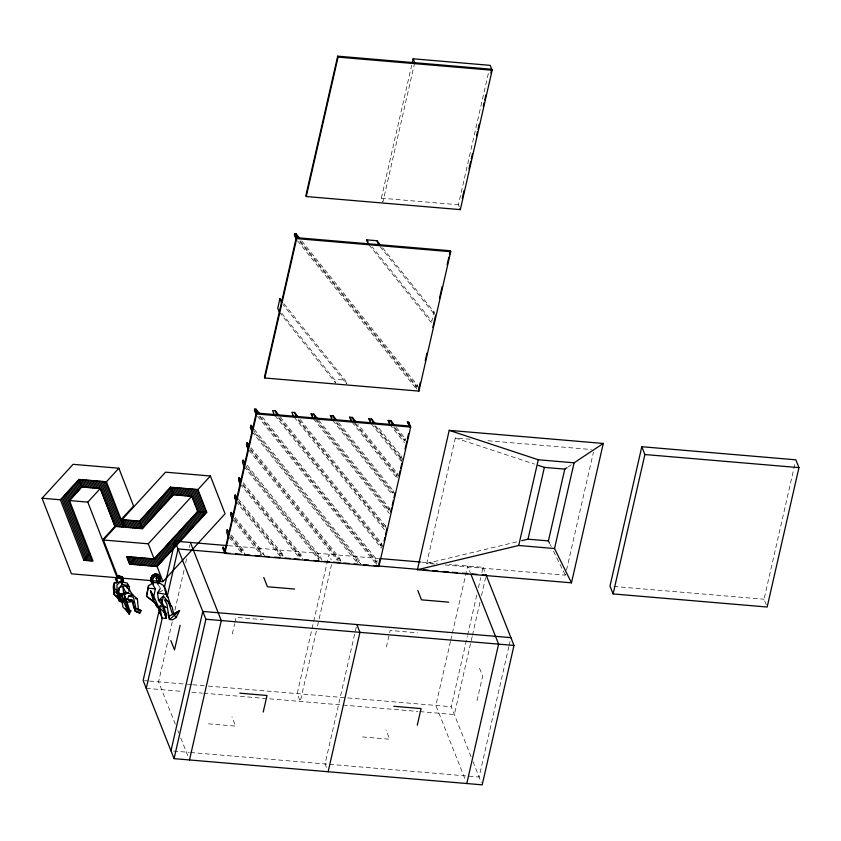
<?xml version="1.0" encoding="UTF-8"?>
<svg xmlns="http://www.w3.org/2000/svg" width="841" height="841" viewBox="0 0 841 841"><rect width="100%" height="100%" fill="white"/><g stroke="black" fill="none" stroke-linecap="round" stroke-linejoin="round"><path stroke-width="0.63" stroke-dasharray="4.21 3.15" d="M172.268 621.741L158.56 681.841L175.475 724.564M174.896 610.23L184.232 569.304M185.693 562.913L186.86 557.804M189.193 547.565L189.782 545.01M232.305 633.967L234.628 623.77M234.923 622.487L236.09 617.389L263.275 619.701M414.708 62.707L382.907 202.103L381.362 198.192L411.701 65.199M316.353 631.107L300.311 701.447L297.209 693.636L329.02 554.24L331.228 559.822M317.52 625.998L331.522 564.616M356.269 627.092L325.046 763.933L326.813 768.39M381.436 547.344L380.668 545.388L381.225 542.929L280.263 416.989M300.3 419.606L385.199 525.499L384.642 527.969L297.619 419.417M318.76 420.248L389.173 508.08L388.616 510.54L316.016 419.995M338.786 422.844L393.157 490.65L392.589 493.12L336.116 422.676M397.341 477.646L396.563 475.691L397.131 473.231L358.066 424.505M401.704 461.204L400.547 458.271L401.104 455.811L377.357 426.187M396.405 427.554L405.078 438.382L404.521 440.842L393.062 426.555M301.814 240.999L417.262 384.999L416.978 386.229L415.622 386.114L299.354 241.094M382.666 247.843L433.956 311.822L431.811 321.251L372.248 246.97M459.165 206.697L458.387 204.741L488.737 71.748M386.366 647.065L390.15 630.487L417.336 632.8M434.555 564.09L426.713 563.428L455.338 437.972L471.034 439.307M450.461 641.483L435.869 705.42L465.83 781.089M450.744 640.201L467.67 566.035L470.571 573.352M471.086 756.774L451.27 706.734L467.323 636.395M467.617 635.123L476.952 594.198M478.413 587.806L480.747 577.567M481.914 572.458L483.081 567.339L449.136 564.458M472.169 636.532L454.361 714.545L419.112 711.549M472.453 635.26L480.043 602.009M481.504 595.617L485.583 577.714M477.026 700.69L482.639 676.09L478.96 666.808M508.868 646.592L479.107 777.031L328.957 764.259M509.162 645.31L510.035 641.473M445.026 564.984L565.362 575.212L566.245 571.375M566.529 570.093L593.41 452.321M766.256 604.795L764.048 599.212L795.271 462.382M568.043 466.976L571.281 464.821M159.117 591.959L162.45 590.771L158.329 585.178M426.713 563.428L517.877 541.604M381.362 198.192L458.387 204.741M281.777 313.23L334.171 379.186L345.167 380.121L346.713 384.032L283.081 304.663M488.032 440.747L591.37 449.536M228.489 545.693L378.629 558.466M421.719 562.124L437.383 563.459M230.55 537.21L240.81 550.003L243.533 550.235L245.078 554.145M234.671 519.98L260.058 551.643L262.781 551.875L264.337 555.775M238.623 502.519L279.317 553.283L282.04 553.515L283.585 557.415L238.276 500.9M242.586 485.078L298.576 554.913L301.299 555.155L302.844 559.055M245.782 466.681L317.835 556.553L320.558 556.784L322.103 560.695L246.245 466.072M250.565 450.261L337.094 558.193L339.817 558.424L341.362 562.335M254.56 432.863L356.353 559.833L359.075 560.064L360.621 563.964L254.203 431.233M259.343 416.453L375.612 561.473L376.968 561.588L377.252 560.348L261.803 416.358M613.909 586.45L764.048 599.212M144.442 680.642L148.373 680.979M149.572 681.084L186.239 684.196M187.543 684.311L191.464 684.648M192.768 684.753L207.128 685.972M208.431 686.088L451.27 706.734M146.25 688.348L182.802 691.46M191.937 692.227L202.387 693.121M203.69 693.226L417.809 711.433M208.452 723.828L235.648 726.14L231.969 716.847M362.513 736.926L389.709 739.239L386.03 729.946M173.593 751.055L189.267 752.39M190.571 752.495L327.654 764.154M455.338 437.972L534.487 464.116M380.143 246.665L434.692 314.702M368.905 244.763L431.717 323.123M300.09 240.82L417.168 386.86M297.63 240.915L416.348 388.994M394.797 427.522L405.047 440.316M389.698 424.348L404.426 442.713M283.974 303.801L345.167 380.121M375.622 425.998L401.83 458.692M374.581 425.882L400.547 458.271M371.259 423.717L401.273 461.162M355.533 423.328L397.047 475.102M354.492 423.223L396.563 475.691M352.001 422.077L397.299 478.592M337.083 422.697L393.073 492.532M332.752 420.447L392.495 494.981M317.036 420.069L389.089 509.94M313.483 418.807L389.341 513.43M298.587 419.438L385.935 528.39M294.234 417.178L384.547 529.819M279.338 417.819L381.951 545.809M278.339 417.756L380.668 545.388M274.975 415.538L381.394 548.279M260.079 416.179L377.157 562.219M257.619 416.274L376.337 564.353M254.297 429.373L359.075 560.064M252.006 431.654L357.078 562.713M251.154 447.832L339.817 558.424M250.229 448.663L340.542 561.304M248.841 450.093L337.01 560.064M247.149 465.22L320.558 556.784M244.048 466.503L318.56 559.444M243.186 482.66L301.299 555.155M243.091 484.521L302.024 558.035M240.074 483.922L298.502 556.795M238.35 499.018L282.04 553.515M236.1 501.352L280.053 556.174M235.196 517.467L262.781 551.875M234.313 518.329L263.517 554.766M232.946 519.791L261.604 555.544M231.254 534.929L243.533 550.235M230.35 535.77L244.258 553.126M228.941 537.178L241.567 552.926M279.296 312.053L335.717 383.097L334.171 379.186M550.109 544.337L551.244 546.629M553.504 551.202L565.362 575.212M433.956 311.822L435.501 315.722M417.262 384.999L418.419 387.922M415.622 386.114L416.779 389.047M483.081 567.339L486.172 575.149M405.078 438.382L406.624 442.292M401.104 455.811L402.65 459.712M397.131 473.231L398.287 476.164M393.157 490.65L394.313 493.583M389.173 508.08L390.729 511.98M385.199 525.499L386.744 529.409M473.02 761.652L481.315 782.614M381.225 542.929L382.771 546.829M375.612 561.473L376.768 564.395M356.353 559.833L357.509 562.755M337.094 558.193L338.25 561.126M317.835 556.553L318.991 559.486M298.576 554.913L299.354 556.868M279.317 553.283L280.484 556.206M260.058 551.643L261.225 554.576M240.81 550.003L241.966 552.936M177.882 730.661L178.849 733.1M180.783 737.988L188.037 756.29"/><path stroke-width="1.26" d="M113.956 588.868L113.913 594.061L120.925 601.62L119.737 597.919M153.346 584.106L151.674 582.834L150.833 580.91L150.928 577.893C151.895 574.676 155.553 573.278 158.581 574.519L160.589 578.177L160.221 580.732L158.36 582.845M125.74 601.862L125.856 598.645L124.174 594.513L121.503 594.965L120 596.532L117.404 596.29L117.94 591.843L119.264 587.838L122.323 584.169L128.957 586.356L129.703 590.508L128.599 591.013M118.339 595.996L117.351 593.872L119.264 587.838L122.702 586.251L126.118 585.956L133.309 595.407L128.641 596.069L127.632 599.36L132.079 600.032L133.277 601.883L133.372 605.688L135.285 611.365L139.806 613.1L141.12 610.608L138.334 609.073L137.377 598.918L133.309 595.407L128.032 592.8L121.503 594.965L125.677 602.587L128.221 609.672L130.891 610.86L129.251 614.224L128.452 612.195L123.028 607.149L122.008 601.672L117.94 591.843L120.168 593.672L120.925 600.537L122.45 602.387M156.321 603.743L146.513 596.227L148.573 585.609L154.124 582.519L159.559 583.034L163.963 585.778L165.835 590.056L166.129 594.398L168.211 597.951L168.557 597.289M120.726 582.75L121.146 578.429L122.429 576.979L118.507 575.465L115.427 579.586L117.593 581.446M156.195 578.45L159.348 578.724L157.467 582.687L156.195 578.45L156.468 575.57L158.066 576.484L159.348 578.724L159.559 583.034L157.635 584.253M121.892 582.445L122.429 576.979L123.28 581.142L122.281 582.739M118.844 591.654L119.264 587.838M160.589 578.177L160.221 580.732L158.14 583.013M160.179 588.647L157.509 592.884L158.518 600.411L161.199 599.57L166.623 614.939L166.224 618.188L162.008 618.303L159.096 609.336M150.833 580.91L152.084 575.78L154.618 574.193L158.581 574.519M148.573 585.609L146.513 596.227L156.394 603.849M162.008 618.303L160.316 609.883L160.368 614.004L158.623 607.013L153.714 596.311L155.417 588.879L153.051 585.021M159.201 610.198L143.149 680.537L174.076 758.645L482.198 784.842L513.998 645.446L485.982 574.666M164.458 587.186L174.96 541.141L227.186 545.588M146.25 688.348L162.292 618.009M167.254 596.269L178.05 548.952L230.276 553.399M180.132 625.294L174.518 649.893L170.839 640.6M170.986 750.834L202.786 611.439L510.908 637.636M174.076 758.645L205.887 619.249L174.96 541.141M223.191 547.249L225.819 552.505L224.452 552.39L256.263 412.994L410.324 426.093L410.04 427.333L407.412 422.077L408.779 422.193L410.702 427.07L378.902 566.466L224.841 553.367L222.907 548.479L223.191 547.249L225.041 550.55M228.805 531.869L227.165 529.83L226.607 532.29L228.153 536.201M233.577 515.438L231.138 512.4L230.581 514.871L232.127 518.771M236.1 501.352L234.555 497.441L235.112 494.981L237.54 498.009M240.074 483.922L238.529 480.022L239.096 477.551L241.546 480.621M245.519 463.181L243.07 460.132L242.502 462.592L244.048 466.503M248.032 449.073L246.487 445.173L247.044 442.702L249.504 445.783M252.006 431.654L250.46 427.743L251.017 425.283L253.477 428.342M255.979 414.224L254.434 410.324L254.718 409.094L256.074 409.21L259.354 413.288M282.345 301.772L279.895 298.713L277.751 308.153L279.296 312.053M295.99 238.876L294.445 234.975L294.728 233.735L296.085 233.851L299.364 237.94M490.871 73.093L491.743 69.256L337.683 56.158L305.872 195.554L306.261 196.531L460.321 209.63L492.132 70.234L490.198 65.356L413.162 58.807L412.29 62.644M224.841 553.367L256.652 413.972L254.718 409.094M264.852 378.008L264.463 377.031L296.274 237.646L450.334 250.744L450.713 251.722L418.913 391.107L264.852 378.008L296.663 238.623L294.728 233.735M306.261 196.531L338.071 57.135L337.683 56.158M189.488 759.949L221.288 620.563L190.36 542.456M263.222 712.075L267.007 695.496L239.822 693.184M328.137 771.744L359.948 632.348L356.847 624.537M408.779 422.193L408.495 423.422L407.412 422.077M378.807 564.206L379.974 559.097M384.064 541.194L384.936 537.357M385.514 534.792L386.681 529.683M390.771 511.78L391.643 507.943M392.232 505.388L393.399 500.269M393.977 497.714L395.144 492.595M398.939 475.974L400.106 470.855M400.694 468.3L401.861 463.181M405.068 449.115L406.823 441.441M407.401 438.886L408.568 433.767M420.279 382.466L418.524 390.14L418.913 391.107M425.241 360.726L426.986 353.052M432.821 327.475L435.449 315.964M439.538 298.061L442.166 286.55M447.118 264.81L448.873 257.136M449.451 254.581L450.334 250.744M462.266 198.423L464.022 190.749M468.984 169.009L470.729 161.335M471.317 158.781L472.484 153.661M476.563 135.758L477.446 131.921M478.024 129.367L479.191 124.247M483.281 106.344L484.153 102.507M484.742 99.953L485.909 94.833M417.42 569.735L449.22 430.35L603.281 443.449L571.481 582.834L417.42 569.735L518.708 545.494L554.524 548.532L571.481 582.834M417.283 725.173L421.068 708.595L393.882 706.282M518.708 545.494L538.272 459.764L574.088 462.813L603.281 443.449M466.787 783.528L498.597 644.143L471.055 574.571M521.672 540.689L528.001 539.176L544.379 467.386L564.795 469.12L566.96 467.691M549.541 543.202L548.416 540.91L564.795 469.12M554.524 548.532L574.088 462.813M641.799 446.718L609.988 586.114L613.089 593.925L767.15 607.023L798.95 467.628L795.859 459.817L641.799 446.718L644.889 454.529L613.089 593.925M161.756 603.102L163.448 596.069L172.132 606.866L173.666 614.025L168.726 616.264L169.535 619.533L172.605 619.775L176.116 617.588L179.543 610.692L172.531 614.487L168.232 601.389L164.458 599.833L166.917 604.027L168.726 616.264M122.197 582.393L123.017 580.111L122.429 576.979M153.43 582.329L152.295 579.239L154.86 575.57L157.761 576.001L158.886 579.806M150.928 577.893L153.304 574.897L155.543 574.098M114.923 526.361L100.226 488.558L87.811 502.13L117.204 577.725L71.443 573.835L42.05 498.24L73.114 464.327L118.865 468.216L133.561 506.019L121.136 519.58L124.079 527.139L114.923 526.361L102.507 539.922M42.05 498.229L60.352 499.796L78.991 479.444L106.439 481.777L118.865 468.216M60.352 499.785L83.869 560.274L93.015 561.042L69.498 500.563L81.924 487.002L100.226 488.558M83.911 560.274L90.092 553.525M210.387 475.995L197.961 489.567L206.77 512.243L157.078 566.498L129.619 564.153L126.686 556.595L154.145 558.929L197.624 511.465L191.748 496.337L173.435 494.781L142.381 528.695L124.994 527.212L122.05 519.654L165.54 472.179L210.387 475.995L225.073 513.798L162.965 581.615L118.118 577.799L103.422 540.006L115.848 526.434M122.05 519.654L139.448 521.136L170.502 487.223L197.95 489.557M129.609 564.111L135.779 557.373M103.422 540.006L148.258 543.812L191.748 496.348M128.957 586.356L127.212 583.097L120.421 581.594L116.952 585.063L117.351 593.872L118.56 594.209M163.448 596.069L158.518 600.411L163.701 606.666L164.205 612.332L166.623 614.939M120.168 593.672L123.732 593.515L125.551 592.075L128.032 592.8L124.174 594.513L125.677 602.587M164.605 613.51L166.224 618.188L163.165 607.938L164.205 612.332L158.623 607.013L161.966 604.437M173.666 614.025L179.543 610.692L169.535 619.533L168.295 612.448M121.503 594.965L123.27 600.968L128.452 612.195L130.891 610.86L129.724 610.429L125.856 598.645M115.427 579.586L117.151 578.713M156.468 575.57L154.46 576.505L152.547 579.165L152.515 581.163L153.661 582.697M126.613 602.314L131.743 601.736L130.839 599.906M119.906 582.088L114.355 582.571L113.262 586.703L113.913 594.061L118.844 598.34M158.623 607.013L163.701 606.666M123.017 580.111L121.146 578.429L116.573 578.145L117.53 582.508M133.74 601.494L130.586 601.241L127.632 599.36L133.277 601.883M338.071 57.135L492.132 70.234M368.085 243.753L366.539 239.843L376.968 240.726L380.227 244.794M296.663 238.623L450.713 251.722M278.613 414.939L275.333 410.85L272.61 410.618L274.155 414.518M297.861 416.558L294.592 412.479L291.869 412.248L293.414 416.158M312.673 417.798L311.128 413.888L313.851 414.119L317.12 418.208M331.932 419.428L330.387 415.528L333.11 415.759L336.347 419.806M351.191 421.068L349.635 417.168L352.368 417.399L355.617 421.457M370.439 422.708L368.894 418.797L371.617 419.028L374.897 423.118M389.698 424.348L388.153 420.437L390.876 420.668L394.828 425.588M256.652 413.972L410.702 427.07M644.889 454.529L798.95 467.628M528.001 539.176L548.416 540.91M69.498 500.563L87.811 502.13M197.624 511.465L206.77 512.243M379.932 558.571L420.405 562.009M222.907 548.479L224.274 548.595M235.501 553.841L240.715 554.282M244.636 554.618L249.861 555.06M255.086 555.502L260.3 555.943M264.221 556.279L269.446 556.721M274.66 557.173L279.885 557.615M285.11 558.056L290.334 558.498M294.245 558.834L299.47 559.276M304.694 559.717L308.605 560.053M313.83 560.495L319.054 560.947M324.279 561.389L329.504 561.83M333.414 562.166L339.943 562.724M343.864 563.05L349.089 563.502M354.303 563.943L358.224 564.269M363.449 564.721L368.663 565.163M373.888 565.604L418.282 569.378M423.507 569.82L428.721 570.272M432.642 570.597L437.867 571.05M443.091 571.491L448.306 571.933M452.227 572.269L457.451 572.71M462.666 573.152L467.89 573.594M471.812 573.93L477.036 574.371M482.25 574.823L486.172 575.149M294.644 589.057L267.449 586.745L263.769 577.462M448.705 602.156L421.509 599.843L417.83 590.561M205.887 619.249L513.998 645.446M148.405 588.206L155.417 588.879M135.496 598.613L137.377 598.918M157.509 592.884L166.129 594.398M128.641 596.069L133.435 597.194L135.948 608.527L138.334 609.073M163.806 607.044L166.108 607.601L162.408 604.942M116.626 583.255L114.355 582.571L114.775 591.433L117.351 593.872M449.22 430.35L538.272 459.764M538.198 465.346L544.379 467.386M135.948 608.527L141.12 610.608L135.285 611.365L132.079 600.032M139.806 613.1L135.937 611.481L133.372 605.688M121.998 600.337L119.832 599.202L120.925 601.62L118.339 597.383M151.674 582.834L153.272 583.948M120.925 600.537L122.818 601.925L119.254 601.347L117.404 596.29M127.107 584.484L127.864 585.094M118.507 575.465L121.146 578.429M366.539 239.843L368.169 241.882M294.445 234.975L296.905 238.035M388.153 420.437L389.793 422.476M368.894 418.797L370.524 420.826M349.635 417.168L351.254 419.186M330.387 415.528L332.016 417.567M311.128 413.888L312.757 415.927M254.434 410.324L256.074 412.363M250.46 427.743L252.1 429.793M246.487 445.173L248.116 447.212M238.529 480.022L240.158 482.04M234.555 497.441L236.184 499.47M120.421 581.594L122.323 584.169M125.246 608.758L129.251 614.224M155.532 604.395L158.381 608.348M174.896 615.812L176.116 617.588M115.806 589.089L118.045 593.126M116.594 590.803L117.908 593.073M153.314 600.611L150.455 590.571L153.714 596.311M153.735 600.653L157.151 607.086M152.295 579.239L152.778 580.153M126.118 585.956L127.117 587.985M125.551 592.075L122.702 586.251L123.732 593.515M150.455 590.571L154.155 599.686M165.151 590.382L168.211 597.951M413.162 58.807L414.708 62.707M459.932 208.652L460.321 209.63M376.968 240.726L378.513 244.636M408.884 424.4L409.651 426.355M390.876 420.668L392.421 424.579M371.617 419.028L373.162 422.939M296.085 233.851L297.63 237.761M352.368 417.399L353.914 421.299M333.11 415.759L334.655 419.659M279.895 298.713L281.441 302.623M378.513 565.488L378.902 566.466M313.851 414.119L315.396 418.03M294.592 412.479L296.137 416.39M275.333 410.85L276.878 414.75M256.074 409.21L257.619 413.11M251.017 425.283L252.563 429.194M247.044 442.702L248.589 446.613M243.07 460.132L244.615 464.032M239.096 477.551L240.642 481.462M235.112 494.981L236.668 498.881M231.138 512.4L232.684 516.311M227.165 529.83L228.71 533.73M197.257 489.504L206.297 512.758M195.669 489.367L205.225 513.935M194.092 489.231L204.153 515.102M192.505 489.094L203.07 516.279M190.918 488.957L201.998 517.457M189.341 488.821L200.925 518.624M187.753 488.695L190.697 496.253M196.91 512.243L199.853 519.801M186.166 488.558L189.109 496.116M195.837 513.42L198.77 520.978M184.578 488.421L187.522 495.98M194.755 514.587L197.698 522.145M183.002 488.285L185.935 495.843M193.682 515.764L196.626 523.323M181.414 488.148L184.358 495.717M192.61 516.942L195.543 524.5M179.827 488.022L182.77 495.58M191.538 518.109L194.471 525.667M178.25 487.885L181.183 495.444M190.455 519.286L193.398 526.844M176.663 487.748L179.606 495.307M189.383 520.463L192.326 528.022M175.075 487.612L178.019 495.17M188.31 521.63L191.243 529.189M173.498 487.475L176.431 495.034M187.228 522.808L190.171 530.366M171.911 487.349L174.854 494.907M186.155 523.985L189.099 531.544M170.502 487.223L173.446 494.781M170.387 487.349L173.32 494.918M185.083 525.152L188.016 532.71M169.304 488.526L172.247 496.085M184.011 526.329L186.944 533.888M168.232 489.704L171.175 497.262M182.928 527.507L185.872 535.065M167.159 490.871L170.092 498.44M181.856 528.674L184.799 536.232M166.087 492.048L169.02 499.607M180.783 529.851L183.716 537.41M165.004 493.225L167.948 500.784M179.701 531.028L182.644 538.587M163.932 494.392L166.875 501.961M178.628 532.195L181.572 539.754M162.86 495.57L165.793 503.128M177.556 533.373L180.489 540.931M161.777 496.747L164.72 504.306M176.484 534.55L179.417 542.109M160.705 497.914L163.648 505.483M175.401 535.717L178.345 543.275M159.632 499.091L162.565 506.65M174.329 536.894L177.272 544.453M158.56 500.269L161.493 507.827M173.257 538.072L176.19 545.63M157.477 501.436L160.421 509.005M172.174 539.239L175.117 546.797M156.405 502.613L159.348 510.172M171.101 540.416L174.045 547.975M155.333 503.791L158.266 511.349M170.029 541.593L172.962 549.152M154.25 504.957L157.193 512.526M168.957 542.76L171.89 550.319M153.178 506.135L156.121 513.693M167.874 543.938L170.818 551.496M152.105 507.312L155.038 514.871M166.802 545.115L169.745 552.674M151.033 508.479L153.966 516.048M165.73 546.282L168.663 553.841M149.95 509.657L152.894 517.215M164.647 547.459L167.59 555.018M148.878 510.834L151.822 518.392M163.575 548.637L166.518 556.195M147.806 512.001L150.739 519.57M162.502 549.804L165.435 557.362M146.723 513.178L149.666 520.737M161.43 550.981L164.363 558.54M145.651 514.356L148.594 521.914M160.347 552.159L163.291 559.717M144.578 515.522L147.522 523.091M159.275 553.325L162.218 560.884M143.506 516.7L146.439 524.258M158.203 554.503L161.136 562.061M142.423 517.877L145.367 525.436M157.12 555.68L160.063 563.239M141.351 519.044L144.295 526.613M156.048 556.847L158.991 564.406M140.279 520.222L143.212 527.78M154.975 558.025L157.919 565.583M148.258 543.812L154.145 558.929M157.078 566.498L162.965 581.615M139.396 521.126L142.339 528.695M139.091 521.105L142.024 528.663M153.787 558.897L156.72 566.466M137.504 520.968L140.447 528.526M152.2 558.771L155.143 566.329M135.916 520.831L138.86 528.39M150.613 558.634L153.556 566.193M134.339 520.695L137.272 528.264M149.036 558.498L151.969 566.056M132.752 520.568L135.695 528.127M147.448 558.361L150.392 565.93M131.164 520.432L134.108 527.99M145.861 558.224L148.804 565.793M129.588 520.295L132.521 527.854M144.284 558.098L147.217 565.657M128 520.159L130.933 527.717M142.697 557.961L145.64 565.52M126.413 520.022L129.356 527.58M141.109 557.825L144.053 565.383M124.825 519.896L127.769 527.454M139.532 557.688L142.465 565.247M123.249 519.759L126.182 527.318M137.945 557.551L140.889 565.12M136.358 557.415L139.301 564.984M106.439 481.777L121.136 519.58M105.377 481.683L123.017 527.044M134.77 557.289L137.714 564.847M103.8 481.557L121.43 526.908M133.193 557.152L136.126 564.71M102.213 481.42L119.853 526.771M131.606 557.015L134.549 564.574M100.626 481.283L118.266 526.645M130.019 556.879L132.962 564.437M99.049 481.147L116.678 526.508M128.442 556.742L131.375 564.311M97.461 481.01L115.101 526.371M126.854 556.616L129.798 564.174M95.874 480.884L98.817 488.442M94.287 480.747L97.23 488.306M92.71 480.61L95.643 488.169M91.122 480.474L94.066 488.032M89.535 480.337L92.478 487.896M87.958 480.2L90.891 487.769M86.371 480.074L89.314 487.633M84.783 479.938L87.727 487.496M83.206 479.801L86.139 487.36M81.619 479.664L84.563 487.223M80.032 479.528L82.975 487.097M78.991 479.444L81.924 487.002M78.623 479.843L81.566 487.402M77.551 481.02L80.484 488.579M76.478 482.187L79.411 489.746M75.396 483.365L78.339 490.923M74.323 484.542L77.267 492.101M73.251 485.709L76.184 493.268M72.168 486.886L75.112 494.445M71.096 488.064L74.04 495.622M70.024 489.231L72.957 496.789M68.951 490.408L71.884 497.967M67.869 491.586L70.812 499.144M66.796 492.752L69.74 500.311M65.724 493.93L91.774 560.936M64.641 495.107L90.197 560.81M63.569 496.274L88.61 560.674M62.497 497.452L87.022 560.537M61.425 498.629L85.446 560.4M168.621 599.149L171.07 606.298M163.963 585.778L167.075 596.343M158.066 576.484L158.886 579.155M128.221 609.672L128.452 612.195M161.199 599.57L161.335 601.925M160.147 576.59L160.316 579.964M125.204 597.457L125.225 599.749"/></g></svg>
